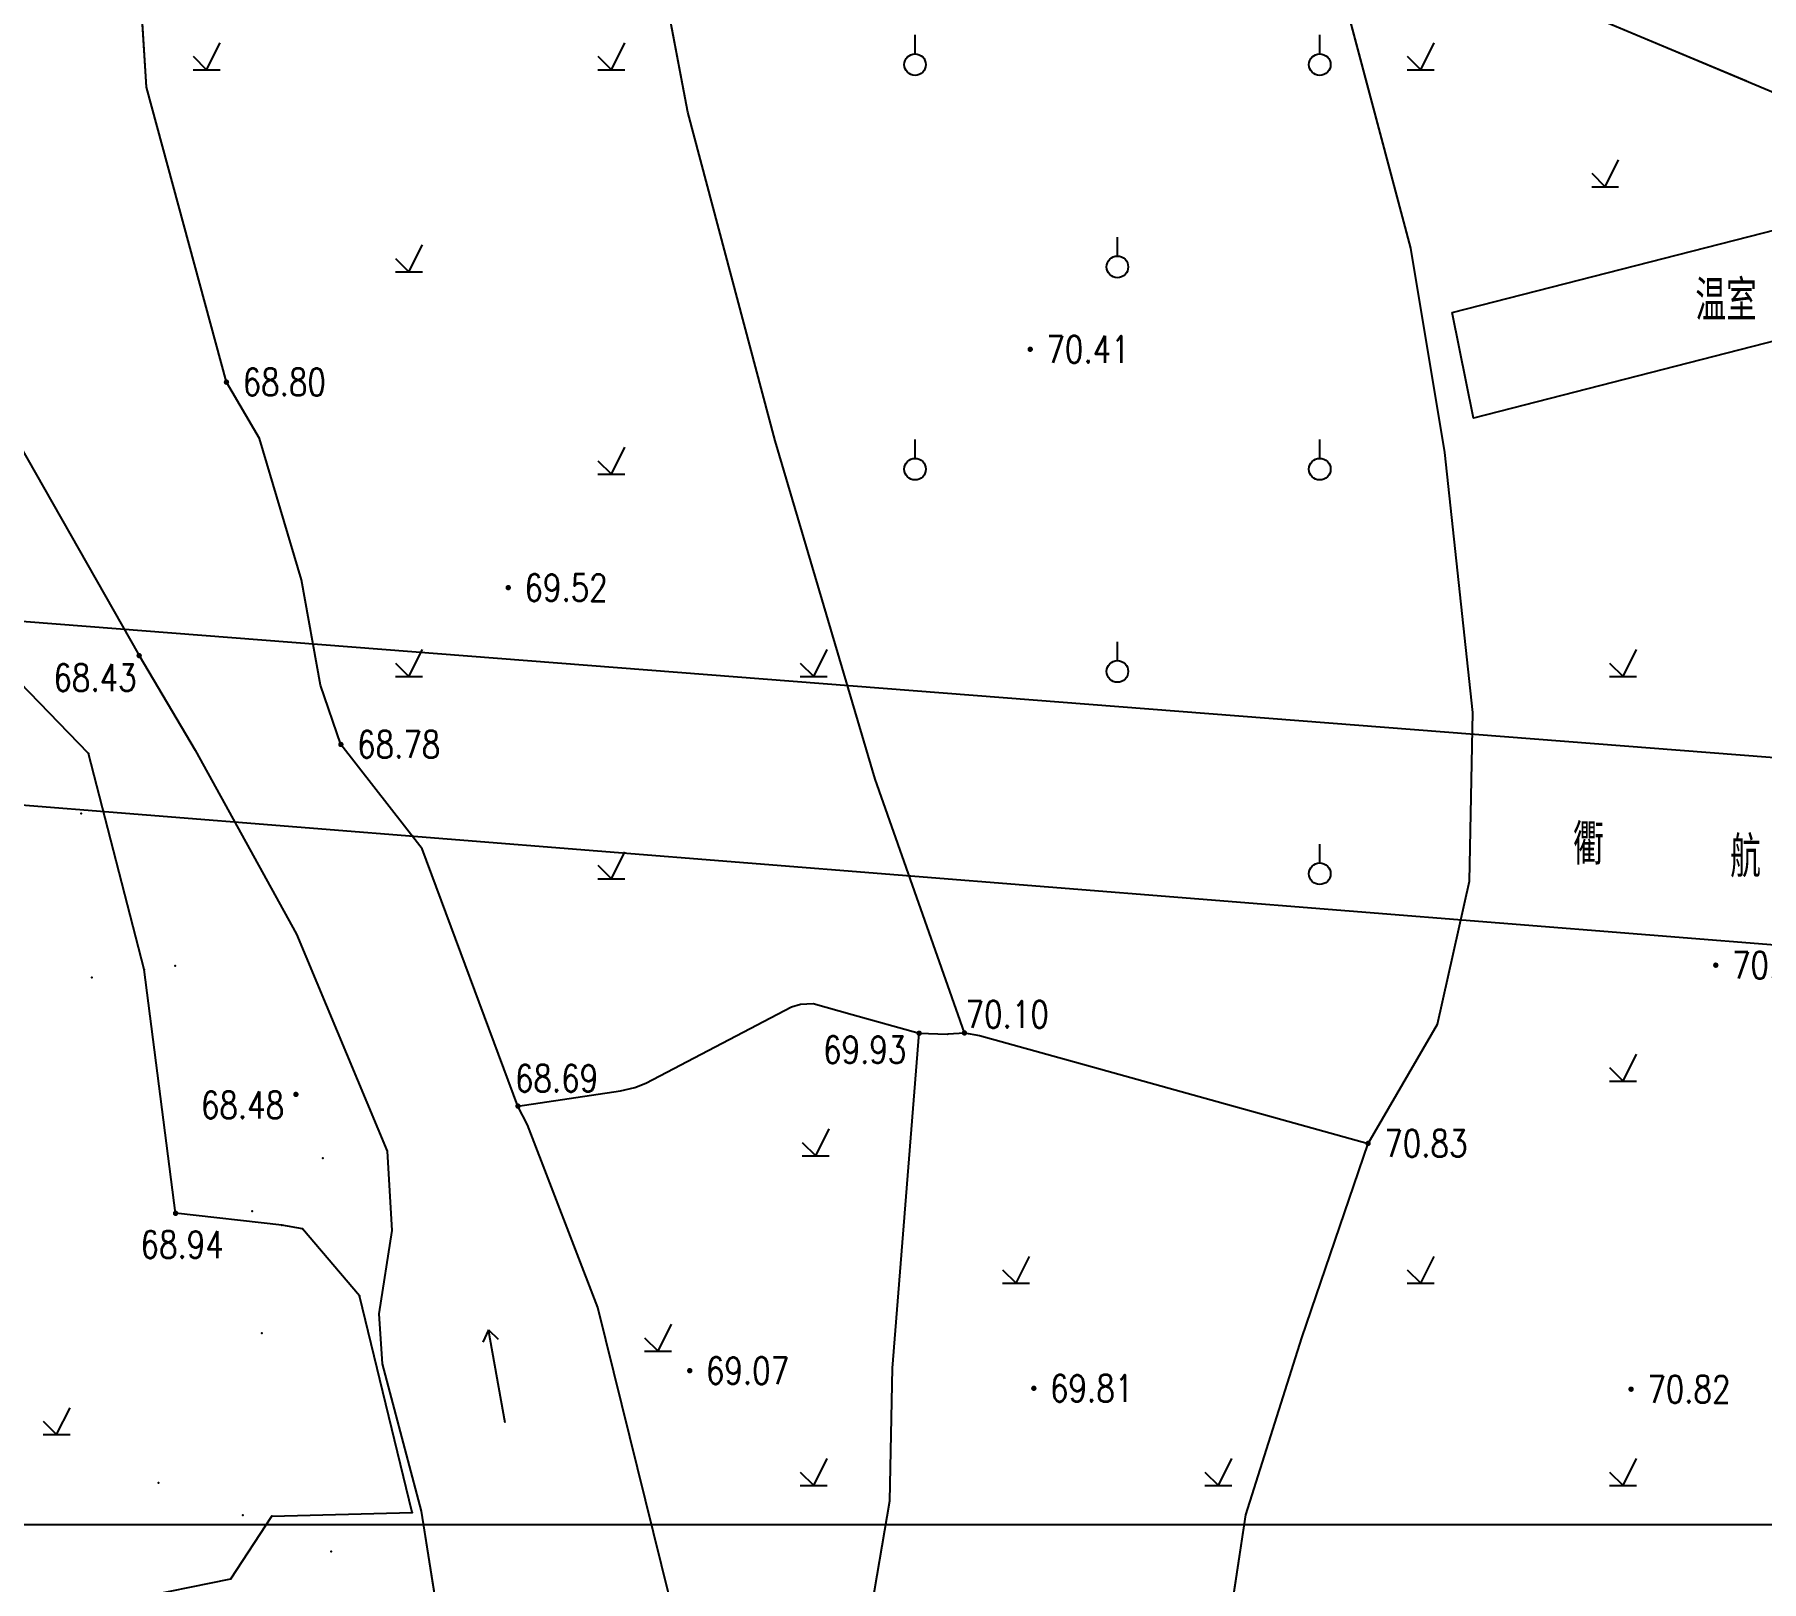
# Model space of a CAD drawing. Extents: x 10519 to 17598, y -625 to 2857.
# Drawn here: x 13860.2 to 13924.2, y 254.6 to 312 of the extents above; entities that cross this region are included whole.
import ezdxf
from ezdxf.enums import TextEntityAlignment as Align

# ---------------------------------------------------------------- set-up
doc = ezdxf.new("R2010")
doc.units = 0
doc.header["$MEASUREMENT"] = 0
doc.layers.get('0').update_dxf_attribs({"linetype": 'CONTINUOUS'})
for name, color, linetype in [('0000原地形', 252, 'CONTINUOUS'), ('ASSIST', 252, 'CONTINUOUS'), ('GCD', 224, 'CONTINUOUS'), ('TYBZ', 7, 'CONTINUOUS')]:
    doc.layers.add(name, color=color, linetype=linetype)
doc.styles.add('HZ', font='txt8.shx', dxfattribs={"width": 0.8, "bigfont": 'hz.shx'})
doc.styles.get("Standard").update_dxf_attribs({"font": 'txt8.shx', "width": 0.8, "bigfont": 'hz.shx'})
doc.styles.add('正等线体', font='txt8.shx', dxfattribs={"width": 0.8, "bigfont": 'hz.shx'})
doc.linetypes.add('10421', pattern='A,2,[150,AAA.SHX,S=1,R=0,X=0,Y=1],1e-11', length=2)

# ---------------------------------------------------------------- blocks, each defined once
blk = doc.blocks.new('GC200')
at = {"linetype": 'Continuous', "const_width": 0.2, "flags": 128}
blk.add_lwpolyline([(-0.1, 0, 1), (0.1, 0, 1)], format="xyb", close=True, dxfattribs=at)

msp = doc.modelspace()

# ---------------------------------------------------------------- linework, layer by layer
at = {"layer": '0000原地形', "linetype": 'Continuous'}
for p, q in [((13774.507, 372.816), (13923.676, 310.24)), ((13957.92, 282.561), (13668.055, 305.101)), ((13668.763, 298.66), (13957.409, 275.594)), ((13862.232, 285.304, 68.659), (13859.684, 287.936, 68.659)), ((13864.289, 277.29, 68.659), (13862.232, 285.304, 68.659)), ((13865.453, 268.254, 68.659), (13864.289, 277.29, 68.659)), ((13882.877, 273.078), (13888.276, 275.91)), ((13888.276, 275.91), (13888.614, 276.006)), ((13888.614, 276.006), (13889.08, 276.034)), ((13889.08, 276.034), (13890.526, 275.628)), ((13890.526, 275.628), (13893.012, 274.931)), ((13893.012, 274.931), (13894.048, 274.899)), ((13894.048, 274.899), (13894.089, 274.914)), ((13894.089, 274.914), (13894.691, 274.942)), ((13894.691, 274.942), (13895.245, 274.843)), ((13895.245, 274.843), (13898.766, 273.871)), ((13898.766, 273.871), (13909.652, 270.846)), ((13878.145, 272.228), (13881.939, 272.793)), ((13881.939, 272.793), (13882.473, 272.918)), ((13882.473, 272.918), (13882.877, 273.078)), ((13869.386, 267.814, 68.659), (13865.453, 268.254, 68.659)), ((13870.155, 267.673, 68.659), (13869.386, 267.814, 68.659)), ((13872.275, 265.2, 68.659), (13870.155, 267.673, 68.659)), ((13874.225, 257.163, 68.659), (13872.275, 265.2, 68.659)), ((13867.504, 254.696, 68.966), (13869.022, 257.03, 68.966)), ((13869.022, 257.03, 68.966), (13874.225, 257.163, 68.966)), ((13857.264, 252.63, 68.966), (13867.504, 254.696, 68.966))]:
    msp.add_line(p, q, dxfattribs=at)
at = {"layer": '0000原地形', "linetype": '10421'}
for p, q in [((13864.38, 310.006), (13863.864, 317.999)), ((13884.437, 309.078), (13882.931, 317.021)), ((13911.231, 304.035), (13908.584, 314.043)), ((13867.34, 299.073), (13864.38, 310.006)), ((13887.679, 296.894), (13884.437, 309.078)), ((13912.495, 296.463), (13911.231, 304.035)), ((13868.566, 296.98), (13867.34, 299.073)), ((13859.627, 296.814, 68.802), (13864.104, 288.932, 68.802)), ((13870.121, 291.745), (13868.566, 296.98)), ((13891.384, 284.346), (13887.679, 296.894)), ((13913.534, 286.826), (13912.495, 296.463)), ((13870.82, 287.832), (13870.121, 291.745)), ((13864.104, 288.932, 68.802), (13866.175, 285.423, 68.802)), ((13871.58, 285.639), (13870.82, 287.832)), ((13913.405, 280.572), (13913.534, 286.826)), ((13874.596, 281.767), (13871.58, 285.639)), ((13866.175, 285.423, 68.802), (13869.94, 278.607, 68.802)), ((13894.691, 274.942), (13891.384, 284.346)), ((13878.145, 272.228), (13874.596, 281.767)), ((13912.224, 275.266), (13913.405, 280.572)), ((13869.94, 278.607, 68.802), (13873.298, 270.561, 68.802)), ((13909.652, 270.846), (13912.224, 275.266)), ((13892.03, 262.516), (13893.012, 274.931)), ((13878.497, 271.531), (13878.145, 272.228)), ((13881.101, 264.757), (13878.497, 271.531)), ((13907.195, 263.635), (13909.652, 270.846)), ((13873.298, 270.561, 68.802), (13873.469, 267.613, 68.802)), ((13873.469, 267.613, 68.802), (13872.993, 264.529, 68.802)), ((13872.993, 264.529, 68.802), (13873.111, 262.678, 68.802)), ((13883.762, 254.026), (13881.101, 264.757)), ((13905.122, 257.07), (13907.195, 263.635)), ((13873.111, 262.678, 68.802), (13874.556, 257.207, 68.802)), ((13891.931, 257.596), (13892.03, 262.516)), ((13890.522, 249.324), (13891.931, 257.596)), ((13874.556, 257.207, 68.802), (13875.461, 251.5, 68.802)), ((13904.231, 251.184), (13905.122, 257.07))]:
    msp.add_line(p, q, dxfattribs=at)
at = {"layer": '0000原地形'}
for p, q in [((13892.861, 311.246), (13892.861, 311.946)), ((13907.861, 311.246), (13907.861, 311.946)), ((13866.105, 311.159), (13866.605, 310.659)), ((13866.605, 310.659), (13867.105, 311.659)), ((13881.105, 311.159), (13881.605, 310.659)), ((13881.605, 310.659), (13882.105, 311.659)), ((13911.105, 311.159), (13911.605, 310.659)), ((13911.605, 310.659), (13912.105, 311.659)), ((13866.105, 310.659), (13867.105, 310.659)), ((13881.105, 310.659), (13882.105, 310.659)), ((13911.105, 310.659), (13912.105, 310.659)), ((13918.439, 306.317), (13918.939, 307.317)), ((13917.939, 306.817), (13918.439, 306.317)), ((13917.939, 306.317), (13918.939, 306.317)), ((13874.105, 303.159), (13874.605, 304.159)), ((13900.361, 303.746), (13900.361, 304.446)), ((13873.605, 303.659), (13874.105, 303.159)), ((13873.605, 303.159), (13874.605, 303.159)), ((13881.605, 295.659), (13882.105, 296.659)), ((13892.861, 296.246), (13892.861, 296.946)), ((13907.861, 296.246), (13907.861, 296.946)), ((13881.105, 296.159), (13881.605, 295.659)), ((13881.105, 295.659), (13882.105, 295.659)), ((13900.361, 288.746), (13900.361, 289.446)), ((13874.105, 288.159), (13874.605, 289.159)), ((13889.105, 288.159), (13889.605, 289.159)), ((13919.105, 288.159), (13919.605, 289.159)), ((13873.605, 288.659), (13874.105, 288.159)), ((13873.605, 288.159), (13874.605, 288.159)), ((13888.605, 288.659), (13889.105, 288.159)), ((13888.605, 288.159), (13889.605, 288.159)), ((13918.605, 288.659), (13919.105, 288.159)), ((13918.605, 288.159), (13919.605, 288.159)), ((13881.605, 280.659), (13882.105, 281.659)), ((13907.861, 281.246), (13907.861, 281.946)), ((13881.105, 281.159), (13881.605, 280.659)), ((13881.105, 280.659), (13882.105, 280.659)), ((13919.105, 273.159), (13919.605, 274.159)), ((13918.605, 273.659), (13919.105, 273.159)), ((13918.605, 273.159), (13919.605, 273.159)), ((13888.683, 270.882), (13889.183, 270.382)), ((13889.183, 270.382), (13889.683, 271.382)), ((13888.683, 270.382), (13889.683, 270.382)), ((13896.605, 265.659), (13897.105, 266.659)), ((13911.605, 265.659), (13912.105, 266.659)), ((13896.105, 266.159), (13896.605, 265.659)), ((13896.105, 265.659), (13897.105, 265.659)), ((13911.105, 266.159), (13911.605, 265.659)), ((13911.105, 265.659), (13912.105, 265.659)), ((13877.053, 263.935), (13876.842, 263.481)), ((13877.664, 260.489), (13877.053, 263.935)), ((13877.053, 263.935), (13877.407, 263.582)), ((13883.338, 263.143), (13883.838, 264.143)), ((13882.838, 263.643), (13883.338, 263.143)), ((13882.838, 263.143), (13883.838, 263.143)), ((13860.543, 260.548), (13861.043, 260.048)), ((13861.043, 260.048), (13861.543, 261.048)), ((13860.543, 260.048), (13861.543, 260.048)), ((13888.605, 258.659), (13889.105, 258.159)), ((13889.105, 258.159), (13889.605, 259.159)), ((13903.605, 258.659), (13904.105, 258.159)), ((13904.105, 258.159), (13904.605, 259.159)), ((13918.605, 258.659), (13919.105, 258.159)), ((13919.105, 258.159), (13919.605, 259.159)), ((13888.605, 258.159), (13889.605, 258.159)), ((13903.605, 258.159), (13904.605, 258.159)), ((13918.605, 258.159), (13919.605, 258.159))]:
    msp.add_line(p, q, dxfattribs=at)
at = {"layer": '0000原地形', "linetype": 'Continuous', "elevation": 70.64, "flags": 128}
msp.add_lwpolyline([(13912.771, 301.652), (13932.128, 306.606), (13933.251, 302.794), (13913.556, 297.736)], close=True, dxfattribs=at)
at = {"layer": '0000原地形'}
for centre in [(13892.861, 310.846), (13907.861, 310.846), (13900.361, 303.346), (13892.861, 295.846), (13907.861, 295.846), (13900.361, 288.346), (13907.861, 280.846)]:
    msp.add_ellipse(centre, major_axis=(-0.283, 0.283), ratio=1, start_param=3.926991, end_param=10.210176, dxfattribs=at)
at = {"layer": '0000原地形', "linetype": 'Continuous'}
for p in [(13862.232, 285.304, 68.704), (13861.953, 283.084, 69.027), (13864.289, 277.29, 68.816), (13865.441, 277.428, 68.009), (13862.351, 276.994, 68.749), (13870.908, 270.305, 68.557), (13865.453, 268.254, 68.935), (13868.287, 268.338, 68.936), (13869.386, 267.814, 68.854), (13870.155, 267.673, 68.853), (13872.275, 265.2, 68.799), (13868.651, 263.81, 68.762), (13864.819, 258.259, 68.898), (13867.95, 257.068, 68.907), (13869.022, 257.03, 68.738), (13874.225, 257.163, 68.659), (13871.217, 255.715, 68.882), (13871.223, 255.72, 68.875), (13867.504, 254.696, 68.878)]:
    msp.add_point(p, dxfattribs=at)
at = {"layer": 'ASSIST', "color": 252}
msp.add_line((13774.507, 372.816), (13923.676, 310.24), dxfattribs=at)
at = {"layer": 'ASSIST', "color": 252, "flags": 128}
for points in [[(13774.507, 372.816), (13925.52, 309.466)], [(13883.762, 254.026), (13881.101, 264.757), (13878.497, 271.531), (13878.145, 272.228), (13874.596, 281.767), (13871.58, 285.639), (13870.82, 287.832), (13870.121, 291.745), (13868.566, 296.98), (13867.34, 299.073), (13864.38, 310.006), (13863.864, 317.999), (13859.184, 331.93)], [(13904.231, 251.184), (13905.122, 257.07), (13907.195, 263.635), (13909.652, 270.846), (13912.224, 275.266), (13913.405, 280.572), (13913.534, 286.826), (13912.495, 296.463), (13911.231, 304.035), (13908.584, 314.043), (13906.38, 321.221)], [(13894.691, 274.942), (13891.384, 284.346), (13887.679, 296.894), (13884.437, 309.078), (13882.931, 317.021)], [(13859.627, 296.814), (13864.104, 288.932), (13866.175, 285.423), (13869.94, 278.607), (13873.298, 270.561), (13873.469, 267.613), (13872.993, 264.529), (13873.111, 262.678), (13874.556, 257.207), (13875.461, 251.5)]]:
    msp.add_lwpolyline(points, dxfattribs=at)
at = {"layer": 'TYBZ'}
msp.add_lwpolyline([(14372.812, 1105.707), (14372.812, 256.707), (13183.812, 256.707), (13183.812, 1105.707)], close=True, dxfattribs=at)

# ---------------------------------------------------------------- block references
at = {"layer": 'ASSIST', "color": 252}
ref = msp.add_blockref('GC200', (13897.129, 300.291, 70.407), dxfattribs=dict(at, xscale=0.5, yscale=0.5, zscale=0.5))
ref.add_attrib('height', '70.41', dxfattribs={"layer": 'GCD', "linetype": 'Continuous', "height": 1, "style": 'HZ', "width": 0.8}).set_placement((13897.729, 300.291, 70.407), align=Align.MIDDLE_LEFT)
ref = msp.add_blockref('GC200', (13867.34, 299.073, 68.797), dxfattribs=dict(at, xscale=0.5, yscale=0.5, zscale=0.5))
ref.add_attrib('height', '68.80', dxfattribs={"layer": 'GCD', "linetype": 'Continuous', "height": 1, "style": '正等线体', "width": 0.8}).set_placement((13867.94, 299.073, 68.797), align=Align.MIDDLE_LEFT)
ref = msp.add_blockref('GC200', (13877.783, 291.453, 69.52), dxfattribs=dict(at, xscale=0.5, yscale=0.5, zscale=0.5))
ref.add_attrib('height', '69.52', dxfattribs={"layer": 'GCD', "linetype": 'Continuous', "height": 1, "style": 'HZ', "width": 0.8}).set_placement((13878.383, 291.453, 69.52), align=Align.MIDDLE_LEFT)
ref = msp.add_blockref('GC200', (13864.104, 288.932, 68.433), dxfattribs=dict(at, xscale=0.5, yscale=0.5, zscale=0.5))
ref.add_attrib('height', '68.43', dxfattribs={"layer": 'GCD', "linetype": 'Continuous', "height": 1, "style": '正等线体', "width": 0.8}).set_placement((13860.925, 288.119, 68.433), align=Align.MIDDLE_LEFT)
ref = msp.add_blockref('GC200', (13871.58, 285.639, 68.78), dxfattribs=dict(at, xscale=0.5, yscale=0.5, zscale=0.5))
ref.add_attrib('height', '68.78', dxfattribs={"layer": 'GCD', "linetype": 'Continuous', "height": 1, "style": '正等线体', "width": 0.8}).set_placement((13872.18, 285.639, 68.78), align=Align.MIDDLE_LEFT)
ref = msp.add_blockref('GC200', (13922.54, 277.455, 70.837), dxfattribs=dict(at, xscale=0.5, yscale=0.5, zscale=0.5))
ref.add_attrib('height', '70.84', dxfattribs={"layer": 'GCD', "linetype": 'Continuous', "height": 1, "style": 'HZ', "width": 0.8}).set_placement((13923.14, 277.455, 70.837), align=Align.MIDDLE_LEFT)
at = {"layer": 'GCD', "linetype": 'Continuous'}
ref = msp.add_blockref('GC200', (13897.129, 300.291, 70.407), dxfattribs=dict(at, xscale=0.5, yscale=0.5, zscale=0.5))
ref.add_attrib('height', '70.41', dxfattribs={"linetype": 'Continuous', "height": 1, "style": 'HZ', "width": 0.8}).set_placement((13897.729, 300.291, 70.407), align=Align.MIDDLE_LEFT)
ref = msp.add_blockref('GC200', (13867.34, 299.073, 68.797), dxfattribs=dict(at, xscale=0.5, yscale=0.5, zscale=0.5))
ref.add_attrib('height', '68.80', dxfattribs={"linetype": 'Continuous', "height": 1, "style": '正等线体', "width": 0.8}).set_placement((13867.94, 299.073, 68.797), align=Align.MIDDLE_LEFT)
ref = msp.add_blockref('GC200', (13877.783, 291.453, 69.52), dxfattribs=dict(at, xscale=0.5, yscale=0.5, zscale=0.5))
ref.add_attrib('height', '69.52', dxfattribs={"linetype": 'Continuous', "height": 1, "style": 'HZ', "width": 0.8}).set_placement((13878.383, 291.453, 69.52), align=Align.MIDDLE_LEFT)
ref = msp.add_blockref('GC200', (13864.104, 288.932, 68.433), dxfattribs=dict(at, xscale=0.5, yscale=0.5, zscale=0.5))
ref.add_attrib('height', '68.43', dxfattribs={"linetype": 'Continuous', "height": 1, "style": '正等线体', "width": 0.8}).set_placement((13860.925, 288.119, 68.433), align=Align.MIDDLE_LEFT)
ref = msp.add_blockref('GC200', (13871.58, 285.639, 68.78), dxfattribs=dict(at, xscale=0.5, yscale=0.5, zscale=0.5))
ref.add_attrib('height', '68.78', dxfattribs={"linetype": 'Continuous', "height": 1, "style": '正等线体', "width": 0.8}).set_placement((13872.18, 285.639, 68.78), align=Align.MIDDLE_LEFT)
ref = msp.add_blockref('GC200', (13922.54, 277.455, 70.837), dxfattribs=dict(at, xscale=0.5, yscale=0.5, zscale=0.5))
ref.add_attrib('height', '70.84', dxfattribs={"linetype": 'Continuous', "height": 1, "style": 'HZ', "width": 0.8}).set_placement((13923.14, 277.455, 70.837), align=Align.MIDDLE_LEFT)
ref = msp.add_blockref('GC200', (13894.691, 274.942, 70.101), dxfattribs=dict(at, xscale=0.5, yscale=0.5, zscale=0.5))
ref.add_attrib('height', '70.10', dxfattribs={"linetype": 'Continuous', "height": 1, "style": 'HZ', "width": 0.8}).set_placement((13894.733, 275.633, 70.101), align=Align.MIDDLE_LEFT)
ref = msp.add_blockref('GC200', (13893.012, 274.931, 69.93), dxfattribs=dict(at, xscale=0.5, yscale=0.5, zscale=0.5))
ref.add_attrib('height', '69.93', dxfattribs={"linetype": 'Continuous', "height": 1, "style": 'HZ', "width": 0.8}).set_placement((13889.451, 274.317, 69.93), align=Align.MIDDLE_LEFT)
ref = msp.add_blockref('GC200', (13878.145, 272.228, 68.69), dxfattribs=dict(at, xscale=0.5, yscale=0.5, zscale=0.5))
ref.add_attrib('height', '68.69', dxfattribs={"linetype": 'Continuous', "height": 1, "style": 'HZ', "width": 0.8}).set_placement((13878.033, 273.257, 68.69), align=Align.MIDDLE_LEFT)
ref = msp.add_blockref('GC200', (13869.913, 272.663, 68.481), dxfattribs=dict(at, xscale=0.5, yscale=0.5, zscale=0.5))
ref.add_attrib('height', '68.48', dxfattribs={"linetype": 'Continuous', "height": 1, "style": 'HZ', "width": 0.8}).set_placement((13866.394, 272.269, 68.481), align=Align.MIDDLE_LEFT)
ref = msp.add_blockref('GC200', (13909.652, 270.846, 70.827), dxfattribs=dict(at, xscale=0.5, yscale=0.5, zscale=0.5))
ref.add_attrib('height', '70.83', dxfattribs={"linetype": 'Continuous', "height": 1, "style": 'HZ', "width": 0.8}).set_placement((13910.252, 270.846, 70.827), align=Align.MIDDLE_LEFT)
ref = msp.add_blockref('GC200', (13865.453, 268.254, 68.935), dxfattribs=dict(at, xscale=0.5, yscale=0.5, zscale=0.5))
ref.add_attrib('height', '68.94', dxfattribs={"linetype": 'Continuous', "height": 1, "style": '正等线体', "width": 0.8}).set_placement((13864.154, 267.097, 68.935), align=Align.MIDDLE_LEFT)
ref = msp.add_blockref('GC200', (13884.511, 262.42, 69.074), dxfattribs=dict(at, xscale=0.5, yscale=0.5, zscale=0.5))
ref.add_attrib('height', '69.07', dxfattribs={"linetype": 'Continuous', "height": 1, "style": 'HZ', "width": 0.8}).set_placement((13885.111, 262.42, 69.074), align=Align.MIDDLE_LEFT)
ref = msp.add_blockref('GC200', (13897.264, 261.766, 69.808), dxfattribs=dict(at, xscale=0.5, yscale=0.5, zscale=0.5))
ref.add_attrib('height', '69.81', dxfattribs={"linetype": 'Continuous', "height": 1, "style": 'HZ', "width": 0.8}).set_placement((13897.864, 261.766, 69.808), align=Align.MIDDLE_LEFT)
ref = msp.add_blockref('GC200', (13919.4, 261.733, 70.821), dxfattribs=dict(at, xscale=0.5, yscale=0.5, zscale=0.5))
ref.add_attrib('height', '70.82', dxfattribs={"linetype": 'Continuous', "height": 1, "style": 'HZ', "width": 0.8}).set_placement((13920, 261.733, 70.821), align=Align.MIDDLE_LEFT)

# ---------------------------------------------------------------- texts
at = {"layer": '0000原地形', "linetype": 'Continuous', "width": 0.8}
msp.add_text('温室', height=1.5, dxfattribs=at).set_placement((13922.921, 302.19), align=Align.MIDDLE)
for s, p in [('衢', (13917.248, 281.186)), ('航', (13923.068, 280.718))]:
    msp.add_text(s, height=1.5, dxfattribs=at).set_placement(p)

doc.saveas('drawing.dxf')
